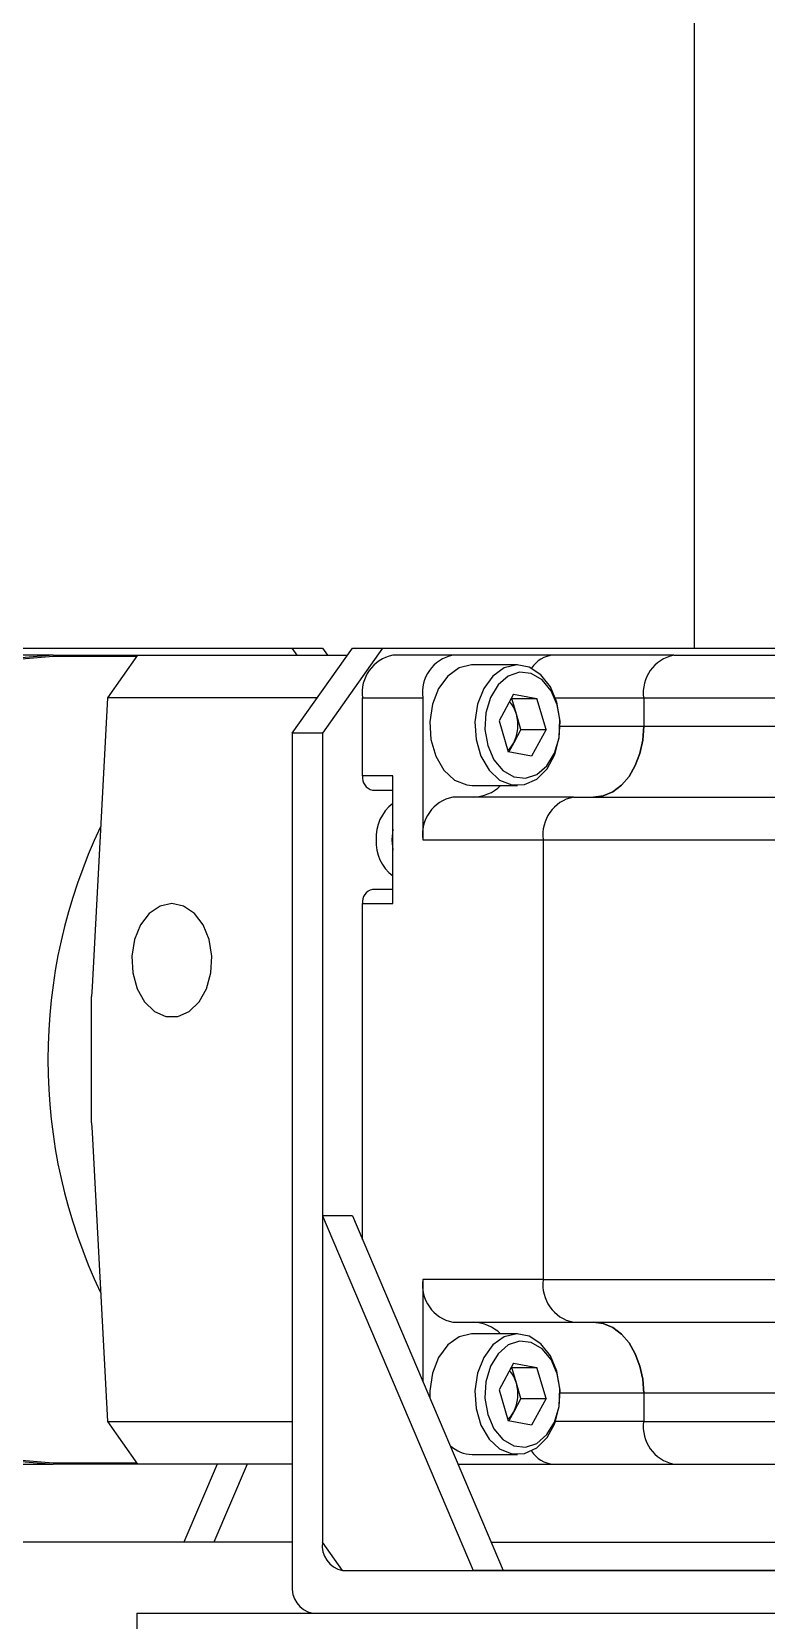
# Model space of a CAD drawing. Header units: millimetres. Extents: x 15 to 1184, y 5 to 836.
# Drawn here: x 190.94 to 201.29, y 705.46 to 727.85 of the extents above; entities that cross this region are included whole.
import ezdxf

# ---------------------------------------------------------------- set-up
doc = ezdxf.new("R2010")
doc.units = ezdxf.units.MM

msp = doc.modelspace()

# ---------------------------------------------------------------- linework, layer by layer
at = {"color": 7, "linetype": 'Continuous', "lineweight": 25}
for p, q in [((200.273, 774.565), (200.273, 719.165)), ((187.117, 719.165), (194.612, 719.165)), ((194.683, 719.065), (194.612, 719.165)), ((194.612, 719.165), (195.037, 719.165)), ((194.612, 717.965), (195.461, 719.165)), ((195.037, 719.165), (195.107, 719.065)), ((195.885, 719.165), (195.037, 717.965)), ((195.461, 719.165), (195.885, 719.165)), ((195.885, 719.165), (203.38, 719.165)), ((191.246, 719.065), (190.539, 719.065)), ((191.246, 719.065), (192.431, 719.065)), ((192.417, 719.045), (191.246, 719.045)), ((192.431, 719.065), (192.007, 718.465)), ((192.431, 719.065), (195.39, 719.065)), ((196.875, 719.065), (196.027, 719.065)), ((198.289, 719.065), (196.875, 719.065)), ((197.784, 718.929), (197.148, 718.929)), ((199.986, 719.065), (198.289, 719.065)), ((199.986, 719.065), (205.36, 719.065)), ((192.007, 718.465), (191.793, 714.39)), ((194.966, 718.465), (192.007, 718.465)), ((195.602, 717.365), (195.602, 718.465)), ((195.602, 718.465), (196.451, 718.465)), ((196.451, 718.465), (196.451, 716.465)), ((197.728, 718.515), (197.525, 718.141)), ((197.695, 718.454), (197.705, 718.453)), ((197.705, 718.453), (198.058, 718.453)), ((197.768, 718.235), (197.705, 718.453)), ((197.728, 718.515), (198.058, 718.453)), ((198.186, 718.017), (198.058, 718.453)), ((199.562, 718.465), (199.562, 718.065)), ((199.562, 718.465), (204.936, 718.465)), ((197.832, 718.017), (197.768, 718.235)), ((194.612, 717.965), (194.612, 705.965)), ((195.037, 717.965), (194.612, 717.965)), ((195.037, 717.965), (195.037, 706.565)), ((195.037, 717.965), (195.037, 711.165)), ((197.525, 718.141), (197.652, 717.705)), ((197.832, 718.017), (197.731, 717.83)), ((197.832, 718.017), (198.186, 718.017)), ((198.186, 718.017), (197.982, 717.643)), ((199.562, 718.065), (204.936, 718.065)), ((197.731, 717.83), (197.662, 717.703)), ((197.982, 717.643), (197.652, 717.705)), ((196.027, 717.365), (195.602, 717.365)), ((196.027, 715.565), (196.027, 717.365)), ((195.744, 717.165), (196.027, 717.165)), ((198.572, 717.065), (196.875, 717.065)), ((197.148, 717.229), (197.784, 717.229)), ((198.572, 717.065), (203.946, 717.065)), ((196.451, 716.465), (198.148, 716.465)), ((198.148, 716.465), (198.148, 710.265)), ((198.148, 716.465), (203.522, 716.465)), ((196.027, 715.765), (195.744, 715.765)), ((195.602, 710.831), (195.602, 715.565)), ((195.602, 715.565), (196.027, 715.565)), ((191.793, 714.39), (191.784, 714.257)), ((191.784, 713.365), (191.784, 714.257)), ((191.784, 712.473), (191.784, 713.365)), ((191.784, 712.473), (191.793, 712.34)), ((191.793, 712.34), (192.007, 708.265)), ((195.037, 711.165), (197.158, 706.165)), ((195.461, 711.165), (195.037, 711.165)), ((195.461, 711.165), (197.582, 706.165)), ((198.148, 710.265), (196.451, 710.265)), ((196.451, 710.265), (196.451, 708.831)), ((198.148, 710.265), (203.522, 710.265)), ((196.875, 709.665), (198.572, 709.665)), ((198.572, 709.665), (203.946, 709.665)), ((197.784, 709.501), (197.148, 709.501)), ((197.728, 709.087), (197.525, 708.713)), ((197.695, 709.026), (197.705, 709.025)), ((197.705, 709.025), (198.058, 709.025)), ((197.768, 708.807), (197.705, 709.025)), ((197.728, 709.087), (198.058, 709.025)), ((198.186, 708.589), (198.058, 709.025)), ((197.832, 708.589), (197.768, 708.807)), ((197.525, 708.713), (197.652, 708.277)), ((197.832, 708.589), (197.731, 708.402)), ((197.832, 708.589), (198.186, 708.589)), ((198.186, 708.589), (197.982, 708.215)), ((199.562, 708.665), (199.562, 708.265)), ((204.936, 708.665), (199.562, 708.665)), ((197.731, 708.402), (197.662, 708.275)), ((192.007, 708.265), (194.612, 708.265)), ((192.007, 708.265), (192.431, 707.665)), ((197.982, 708.215), (197.652, 708.277)), ((199.562, 708.265), (204.936, 708.265)), ((190.539, 707.665), (191.246, 707.665)), ((191.246, 707.685), (192.417, 707.685)), ((192.431, 707.665), (191.246, 707.665)), ((194.612, 707.665), (192.431, 707.665)), ((193.552, 707.665), (193.085, 706.565)), ((193.976, 707.665), (193.509, 706.565)), ((196.946, 707.665), (198.289, 707.665)), ((197.148, 707.801), (197.784, 707.801)), ((198.289, 707.665), (199.986, 707.665)), ((199.986, 707.665), (205.36, 707.665)), ((194.612, 706.565), (189.875, 706.565)), ((195.319, 706.165), (195.037, 706.565)), ((195.319, 706.165), (203.38, 706.165)), ((203.38, 706.165), (197.158, 706.165)), ((192.42, 705.565), (192.562, 705.565)), ((192.42, 705.565), (192.42, 704.365)), ((192.562, 705.565), (194.895, 705.565)), ((194.895, 705.565), (203.38, 705.565))]:
    msp.add_line(p, q, dxfattribs=at)
at = {"color": 8, "linetype": 'Continuous', "lineweight": 25}
for p, q in [((198.32, 718.465), (199.562, 718.465)), ((198.385, 718.065), (199.562, 718.065)), ((199.562, 708.665), (198.385, 708.665)), ((199.562, 708.265), (198.32, 708.265)), ((197.412, 706.565), (203.805, 706.565))]:
    msp.add_line(p, q, dxfattribs=at)
at = {"color": 7, "linetype": 'Continuous', "lineweight": 25, "flags": 128}
for points in [[(191.584, 719.045), (191.246, 719.065), (190.795, 719.029)], [(191.246, 719.045), (190.797, 719.009)], [(197.148, 718.929), (197.137, 718.929), (196.961, 718.886), (196.801, 718.772), (196.672, 718.597), (196.585, 718.375), (196.548, 718.127), (196.565, 717.875), (196.633, 717.641), (196.747, 717.445), (196.897, 717.306), (197.069, 717.236), (197.148, 717.229)], [(198.34, 718.403), (198.248, 718.62), (198.114, 718.789), (197.951, 718.895), (197.774, 718.929), (197.597, 718.886), (197.437, 718.772), (197.308, 718.597), (197.221, 718.375), (197.184, 718.127), (197.201, 717.875), (197.269, 717.641), (197.383, 717.445), (197.533, 717.306), (197.705, 717.236), (197.885, 717.241), (198.055, 717.32), (198.201, 717.466), (198.31, 717.667), (198.373, 717.904), (198.383, 718.157), (198.34, 718.403)], [(198.345, 718.365), (198.259, 718.565), (198.133, 718.718), (197.979, 718.808), (197.814, 718.826), (197.653, 718.772), (197.511, 718.649), (197.403, 718.471), (197.34, 718.254), (197.326, 718.02), (197.365, 717.792), (197.452, 717.592), (197.578, 717.44), (197.731, 717.35), (197.896, 717.331), (198.058, 717.385), (198.199, 717.508), (198.307, 717.686), (198.371, 717.903), (198.384, 718.137), (198.345, 718.365)], [(199.562, 718.065), (199.548, 717.87), (199.508, 717.682), (199.443, 717.509), (199.355, 717.358), (199.248, 717.233), (199.126, 717.141), (198.993, 717.084), (198.855, 717.065)], [(198.855, 717.065), (198.993, 717.084), (199.126, 717.141), (199.248, 717.233), (199.355, 717.358), (199.443, 717.509), (199.508, 717.682), (199.548, 717.87), (199.562, 718.065)], [(196.027, 716.613), (196.012, 716.465), (196.027, 716.316)], [(192.915, 715.565), (192.749, 715.529), (192.597, 715.426), (192.473, 715.263), (192.389, 715.057), (192.351, 714.824), (192.364, 714.587), (192.425, 714.365), (192.531, 714.178), (192.67, 714.044), (192.831, 713.974), (193, 713.974), (193.161, 714.044), (193.3, 714.178), (193.405, 714.365), (193.467, 714.587), (193.479, 714.824), (193.442, 715.057), (193.358, 715.263), (193.234, 715.426), (193.082, 715.529), (192.915, 715.565)], [(198.855, 709.665), (198.993, 709.645), (199.126, 709.589), (199.248, 709.496), (199.355, 709.372), (199.443, 709.22), (199.508, 709.047), (199.548, 708.86), (199.562, 708.665)], [(199.562, 708.665), (199.548, 708.86), (199.508, 709.047), (199.443, 709.22), (199.355, 709.372), (199.248, 709.496), (199.126, 709.589), (198.993, 709.645), (198.855, 709.665)], [(197.148, 709.501), (197.137, 709.501), (196.961, 709.458), (196.801, 709.344), (196.672, 709.169), (196.585, 708.947), (196.548, 708.699), (196.548, 708.602)], [(198.34, 708.975), (198.248, 709.192), (198.114, 709.361), (197.951, 709.467), (197.774, 709.501), (197.597, 709.458), (197.437, 709.344), (197.308, 709.169), (197.221, 708.947), (197.184, 708.699), (197.201, 708.447), (197.269, 708.213), (197.383, 708.017), (197.533, 707.878), (197.705, 707.808), (197.885, 707.813), (198.055, 707.892), (198.201, 708.038), (198.31, 708.239), (198.373, 708.476), (198.383, 708.729), (198.34, 708.975)], [(198.345, 708.937), (198.259, 709.137), (198.133, 709.29), (197.979, 709.38), (197.814, 709.398), (197.653, 709.344), (197.511, 709.221), (197.403, 709.043), (197.34, 708.826), (197.326, 708.592), (197.365, 708.364), (197.452, 708.164), (197.578, 708.012), (197.731, 707.922), (197.896, 707.903), (198.058, 707.957), (198.199, 708.08), (198.307, 708.258), (198.371, 708.475), (198.384, 708.709), (198.345, 708.937)], [(190.795, 707.701), (191.246, 707.665), (191.584, 707.685)], [(190.797, 707.72), (191.246, 707.685), (191.246, 707.685)]]:
    msp.add_lwpolyline(points, dxfattribs=at)
at = {"color": 7, "linetype": 'Continuous', "lineweight": 25}
for centre, radius, start, end in [((196.133, 718.54), 0.536, 101.4218, 188.0495), ((196.981, 718.54), 0.536, 101.4218, 188.0495), ((198.317, 718.672), 0.394, 94.0868, 147.9966), ((200.092, 718.54), 0.536, 101.4218, 188.0495), ((197.375, 718.129), 0.408, 14.9418, 43.4022), ((197.243, 718.08), 0.548, 332.8771, 16.4122), ((197.421, 717.993), 0.35, 310.0198, 332.1763), ((195.779, 717.34), 0.179, 171.9505, 258.5782), ((196.981, 716.54), 0.536, 101.4218, 188.0495), ((197.145, 717.636), 0.572, 271.3024, 314.5221), ((198.678, 716.54), 0.536, 101.4218, 188.0495), ((196.393, 716.5), 0.6, 127.6649, 183.3534), ((198.794, 713.365), 7.625, 154.4991, 205.5009), ((196.393, 716.43), 0.6, 176.6466, 232.3351), ((195.779, 715.59), 0.179, 101.4218, 188.0495), ((196.981, 710.19), 0.536, 171.9505, 258.5782), ((198.678, 710.19), 0.536, 171.9505, 258.5782), ((197.145, 709.093), 0.572, 45.4779, 88.6976), ((197.375, 708.701), 0.408, 14.9418, 43.4022), ((197.243, 708.652), 0.548, 332.8771, 16.4122), ((197.421, 708.565), 0.35, 310.0198, 332.1763), ((200.092, 708.19), 0.536, 171.9505, 258.5782), ((197.158, 708.282), 0.481, 227.9183, 268.8177), ((198.313, 708.05), 0.386, 211.4521, 266.4645), ((195.39, 706.515), 0.357, 171.9505, 258.5782), ((194.966, 705.915), 0.357, 171.9505, 258.5782)]:
    msp.add_arc(centre, radius, start, end, dxfattribs=at)

doc.saveas('drawing.dxf')
